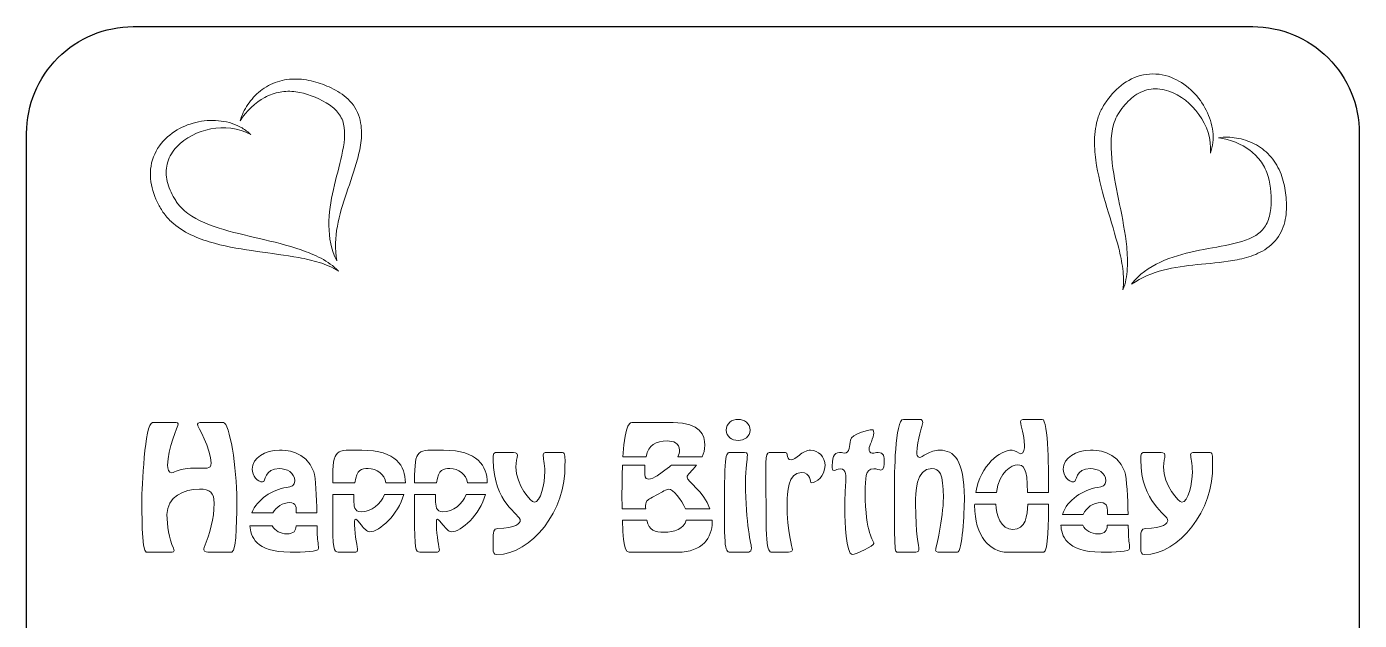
# Model space of a CAD drawing. Header units: millimetres. Extents: x 6889 to 10209, y 7111 to 8493.
# Drawn here: x 9959.4 to 10209.4, y 8118.8 to 8230.1 of the extents above; entities that cross this region are included whole.
import ezdxf

# ---------------------------------------------------------------- set-up
doc = ezdxf.new("R2010")
doc.units = ezdxf.units.MM
doc.layers.add('Layer 1', color=7, linetype='Continuous')

msp = doc.modelspace()

# ---------------------------------------------------------------- linework, layer by layer
at = {"color": 3}
msp.add_lwpolyline([(9979.38, 8230.11), (10189.38, 8230.11, -0.414214), (10209.38, 8210.11), (10209.38, 8000.11, -0.414214), (10189.38, 7980.11), (9979.38, 7980.11, -0.414214), (9959.38, 8000.11), (9959.38, 8210.11, -0.414214)], format="xyb", close=True, dxfattribs=at)
at = {"layer": 'Layer 1', "lineweight": 0}
for points, knots in [([(10016.08, 8192.83), (10016.07, 8195.13), (10016.45, 8197.41), (10016.94, 8199.6), (10017.42, 8201.8), (10018.05, 8203.93), (10018.5, 8206.01), (10018.96, 8208.07), (10019.25, 8210.14), (10018.85, 8211.84), (10018.65, 8212.69), (10018.27, 8213.43), (10017.71, 8214.1), (10017.43, 8214.43), (10017.11, 8214.74), (10016.74, 8215.03), (10016.37, 8215.32), (10015.98, 8215.59), (10015.55, 8215.83), (10013.77, 8216.85), (10011.84, 8217.64), (10009.87, 8217.9), (10008.89, 8218.04), (10007.89, 8218.02), (10006.91, 8217.85), (10005.93, 8217.68), (10004.97, 8217.34), (10004.06, 8216.85), (10002.24, 8215.86), (10000.64, 8214.3), (9999.41, 8212.45), (9999.73, 8213.53), (10000.24, 8214.55), (10000.88, 8215.5), (10001.51, 8216.46), (10002.32, 8217.32), (10003.24, 8218.07), (10003.7, 8218.45), (10004.21, 8218.77), (10004.74, 8219.06), (10005.27, 8219.35), (10005.83, 8219.59), (10006.42, 8219.78), (10007.58, 8220.16), (10008.82, 8220.32), (10010.04, 8220.29), (10011.26, 8220.26), (10012.47, 8220.06), (10013.62, 8219.72), (10014.77, 8219.39), (10015.87, 8218.96), (10016.94, 8218.42), (10018.04, 8217.87), (10019.13, 8217.15), (10020.03, 8216.15), (10020.95, 8215.17), (10021.61, 8213.89), (10021.93, 8212.58), (10022.25, 8211.28), (10022.25, 8209.98), (10022.13, 8208.77), (10022.01, 8207.55), (10021.74, 8206.4), (10021.46, 8205.29), (10020.85, 8203.07), (10020.09, 8200.99), (10019.39, 8198.92), (10018.69, 8196.85), (10018.05, 8194.8), (10017.67, 8192.69), (10017.27, 8190.59), (10017.21, 8188.42), (10017.57, 8186.2), (10016.51, 8188.19), (10016.1, 8190.53), (10016.08, 8192.83)], [0, 0, 0, 0, 1, 1, 1, 2, 2, 2, 3, 3, 3, 4, 4, 4, 5, 5, 5, 6, 6, 6, 7, 7, 7, 8, 8, 8, 9, 9, 9, 10, 10, 10, 11, 11, 11, 12, 12, 12, 13, 13, 13, 14, 14, 14, 15, 15, 15, 16, 16, 16, 17, 17, 17, 18, 18, 18, 19, 19, 19, 20, 20, 20, 21, 21, 21, 22, 22, 22, 23, 23, 23, 24, 24, 24, 25, 25, 25, 25]), ([(10165, 8184.71), (10164.83, 8186.01), (10164.57, 8187.29), (10164.24, 8188.56), (10163.6, 8191.1), (10162.8, 8193.62), (10162.04, 8196.18), (10161.29, 8198.74), (10160.55, 8201.34), (10160.1, 8204.07), (10159.86, 8205.43), (10159.72, 8206.83), (10159.7, 8208.26), (10159.68, 8209.69), (10159.83, 8211.17), (10160.25, 8212.64), (10160.45, 8213.38), (10160.74, 8214.1), (10161.11, 8214.79), (10161.2, 8214.96), (10161.3, 8215.13), (10161.4, 8215.3), (10161.4, 8215.3), (10161.55, 8215.55), (10161.55, 8215.55), (10161.55, 8215.55), (10161.71, 8215.78), (10161.71, 8215.78), (10161.91, 8216.08), (10162.12, 8216.38), (10162.34, 8216.67), (10163.23, 8217.83), (10164.32, 8218.91), (10165.62, 8219.75), (10166.93, 8220.57), (10168.47, 8221.13), (10170.05, 8221.23), (10171.62, 8221.33), (10173.18, 8221.01), (10174.55, 8220.4), (10175.93, 8219.8), (10177.14, 8218.92), (10178.16, 8217.91), (10179.19, 8216.89), (10180.03, 8215.71), (10180.67, 8214.45), (10181.3, 8213.18), (10181.74, 8211.83), (10181.89, 8210.44), (10181.97, 8209.75), (10181.97, 8209.05), (10181.9, 8208.37), (10181.82, 8207.69), (10181.68, 8207.02), (10181.44, 8206.39), (10181.67, 8209.07), (10180.77, 8211.61), (10179.3, 8213.63), (10177.85, 8215.66), (10175.83, 8217.29), (10173.62, 8218.04), (10172.52, 8218.41), (10171.39, 8218.54), (10170.31, 8218.4), (10169.23, 8218.25), (10168.21, 8217.84), (10167.29, 8217.2), (10166.37, 8216.58), (10165.57, 8215.72), (10164.85, 8214.77), (10164.68, 8214.53), (10164.5, 8214.29), (10164.34, 8214.03), (10164.34, 8214.03), (10164.21, 8213.84), (10164.21, 8213.84), (10164.21, 8213.84), (10164.11, 8213.67), (10164.11, 8213.67), (10164.04, 8213.55), (10163.97, 8213.43), (10163.91, 8213.31), (10163.66, 8212.82), (10163.45, 8212.3), (10163.29, 8211.76), (10162.65, 8209.57), (10162.74, 8207.02), (10163.04, 8204.49), (10163.36, 8201.95), (10163.89, 8199.37), (10164.42, 8196.77), (10164.93, 8194.16), (10165.47, 8191.52), (10165.74, 8188.82), (10165.86, 8187.46), (10165.94, 8186.1), (10165.86, 8184.74), (10165.77, 8183.38), (10165.55, 8182.01), (10165.03, 8180.76), (10165.22, 8182.09), (10165.16, 8183.41), (10165, 8184.71)], [0, 0, 0, 0, 1, 1, 1, 2, 2, 2, 3, 3, 3, 4, 4, 4, 5, 5, 5, 6, 6, 6, 7, 7, 7, 8, 8, 8, 9, 9, 9, 10, 10, 10, 11, 11, 11, 12, 12, 12, 13, 13, 13, 14, 14, 14, 15, 15, 15, 16, 16, 16, 17, 17, 17, 18, 18, 18, 19, 19, 19, 20, 20, 20, 21, 21, 21, 22, 22, 22, 23, 23, 23, 24, 24, 24, 25, 25, 25, 26, 26, 26, 27, 27, 27, 28, 28, 28, 29, 29, 29, 30, 30, 30, 31, 31, 31, 32, 32, 32, 33, 33, 33, 34, 34, 34, 34]), ([(10014.28, 8185.89), (10013.02, 8186.27), (10011.75, 8186.57), (10010.46, 8186.8), (10007.88, 8187.27), (10005.26, 8187.59), (10002.62, 8187.97), (9999.97, 8188.35), (9997.3, 8188.76), (9994.63, 8189.49), (9993.3, 8189.84), (9991.97, 8190.29), (9990.66, 8190.87), (9989.34, 8191.45), (9988.06, 8192.21), (9986.9, 8193.19), (9986.32, 8193.69), (9985.78, 8194.25), (9985.31, 8194.87), (9985.19, 8195.03), (9985.07, 8195.19), (9984.96, 8195.35), (9984.96, 8195.35), (9984.8, 8195.59), (9984.8, 8195.59), (9984.8, 8195.59), (9984.66, 8195.83), (9984.66, 8195.83), (9984.46, 8196.13), (9984.29, 8196.46), (9984.11, 8196.78), (9983.42, 8198.07), (9982.9, 8199.51), (9982.68, 8201.04), (9982.47, 8202.57), (9982.61, 8204.2), (9983.17, 8205.68), (9983.74, 8207.15), (9984.67, 8208.44), (9985.8, 8209.43), (9986.92, 8210.44), (9988.23, 8211.16), (9989.57, 8211.68), (9990.93, 8212.18), (9992.34, 8212.46), (9993.76, 8212.52), (9995.17, 8212.56), (9996.59, 8212.39), (9997.91, 8211.96), (9998.57, 8211.74), (9999.21, 8211.45), (9999.8, 8211.11), (10000.39, 8210.75), (10000.94, 8210.34), (10001.41, 8209.86), (9999.07, 8211.19), (9996.38, 8211.42), (9993.93, 8210.93), (9991.48, 8210.45), (9989.16, 8209.3), (9987.56, 8207.6), (9986.77, 8206.76), (9986.17, 8205.78), (9985.85, 8204.74), (9985.54, 8203.7), (9985.48, 8202.6), (9985.69, 8201.5), (9985.87, 8200.4), (9986.31, 8199.32), (9986.88, 8198.27), (9987.03, 8198.01), (9987.17, 8197.75), (9987.34, 8197.49), (9987.34, 8197.49), (9987.46, 8197.3), (9987.46, 8197.3), (9987.46, 8197.3), (9987.57, 8197.13), (9987.57, 8197.13), (9987.65, 8197.02), (9987.73, 8196.91), (9987.82, 8196.8), (9988.15, 8196.37), (9988.54, 8195.97), (9988.97, 8195.59), (9990.7, 8194.09), (9993.05, 8193.12), (9995.47, 8192.34), (9997.92, 8191.57), (10000.48, 8190.98), (10003.07, 8190.38), (10005.65, 8189.76), (10008.28, 8189.15), (10010.85, 8188.27), (10012.13, 8187.81), (10013.4, 8187.32), (10014.61, 8186.67), (10015.81, 8186.03), (10016.96, 8185.26), (10017.87, 8184.27), (10016.74, 8184.99), (10015.52, 8185.49), (10014.28, 8185.89)], [0, 0, 0, 0, 1, 1, 1, 2, 2, 2, 3, 3, 3, 4, 4, 4, 5, 5, 5, 6, 6, 6, 7, 7, 7, 8, 8, 8, 9, 9, 9, 10, 10, 10, 11, 11, 11, 12, 12, 12, 13, 13, 13, 14, 14, 14, 15, 15, 15, 16, 16, 16, 17, 17, 17, 18, 18, 18, 19, 19, 19, 20, 20, 20, 21, 21, 21, 22, 22, 22, 23, 23, 23, 24, 24, 24, 25, 25, 25, 26, 26, 26, 27, 27, 27, 28, 28, 28, 29, 29, 29, 30, 30, 30, 31, 31, 31, 32, 32, 32, 33, 33, 33, 34, 34, 34, 34]), ([(10172.06, 8185.96), (10174.15, 8186.93), (10176.38, 8187.53), (10178.58, 8188), (10180.78, 8188.48), (10182.98, 8188.79), (10185.06, 8189.25), (10187.12, 8189.69), (10189.12, 8190.28), (10190.5, 8191.36), (10191.19, 8191.89), (10191.71, 8192.55), (10192.08, 8193.33), (10192.27, 8193.72), (10192.42, 8194.15), (10192.52, 8194.6), (10192.63, 8195.05), (10192.72, 8195.52), (10192.76, 8196.02), (10192.94, 8198.06), (10192.86, 8200.15), (10192.27, 8202.04), (10191.99, 8202.99), (10191.56, 8203.9), (10191, 8204.72), (10190.43, 8205.54), (10189.72, 8206.27), (10188.9, 8206.89), (10187.24, 8208.14), (10185.16, 8208.93), (10182.97, 8209.28), (10184.08, 8209.45), (10185.22, 8209.4), (10186.35, 8209.22), (10187.49, 8209.04), (10188.6, 8208.67), (10189.67, 8208.14), (10190.2, 8207.88), (10190.71, 8207.55), (10191.19, 8207.19), (10191.68, 8206.83), (10192.13, 8206.42), (10192.54, 8205.97), (10193.37, 8205.07), (10194.03, 8204.01), (10194.52, 8202.88), (10195, 8201.76), (10195.32, 8200.58), (10195.49, 8199.39), (10195.67, 8198.2), (10195.73, 8197.03), (10195.69, 8195.83), (10195.65, 8194.61), (10195.45, 8193.32), (10194.91, 8192.08), (10194.4, 8190.84), (10193.52, 8189.7), (10192.46, 8188.87), (10191.41, 8188.03), (10190.22, 8187.49), (10189.07, 8187.09), (10187.92, 8186.7), (10186.76, 8186.46), (10185.63, 8186.26), (10183.36, 8185.88), (10181.15, 8185.71), (10178.98, 8185.49), (10176.81, 8185.26), (10174.68, 8184.98), (10172.6, 8184.45), (10170.52, 8183.94), (10168.53, 8183.09), (10166.66, 8181.84), (10168.02, 8183.64), (10169.98, 8184.98), (10172.06, 8185.96)], [0, 0, 0, 0, 1, 1, 1, 2, 2, 2, 3, 3, 3, 4, 4, 4, 5, 5, 5, 6, 6, 6, 7, 7, 7, 8, 8, 8, 9, 9, 9, 10, 10, 10, 11, 11, 11, 12, 12, 12, 13, 13, 13, 14, 14, 14, 15, 15, 15, 16, 16, 16, 17, 17, 17, 18, 18, 18, 19, 19, 19, 20, 20, 20, 21, 21, 21, 22, 22, 22, 23, 23, 23, 24, 24, 24, 25, 25, 25, 25]), ([(9996.29, 8155.87), (9996.29, 8155.87), (9992.46, 8155.87), (9992.46, 8155.87), (9992.29, 8155.87), (9991.41, 8155.96), (9991.41, 8155.58), (9991.41, 8155.2), (9993.98, 8151.02), (9993.98, 8148.25), (9993.98, 8147.02), (9992.84, 8147.34), (9991.41, 8147.34), (9987.44, 8147.34), (9987.44, 8146.47), (9986.53, 8146.47), (9986.09, 8146.47), (9985.83, 8147.16), (9985.83, 8147.89), (9985.83, 8150.99), (9987.82, 8155.23), (9987.82, 8155.61), (9987.82, 8155.96), (9987.12, 8155.87), (9986.94, 8155.87), (9986.94, 8155.87), (9982.97, 8155.87), (9982.97, 8155.87), (9981.57, 8155.87), (9980.98, 8143.37), (9980.98, 8141.24), (9980.98, 8139.98), (9980.98, 8131.57), (9981.8, 8131.57), (9981.8, 8131.57), (9986.09, 8131.57), (9986.09, 8131.57), (9986.33, 8131.57), (9987.03, 8131.45), (9987.03, 8131.86), (9987.03, 8131.98), (9986.97, 8132.18), (9986.91, 8132.3), (9986.09, 8134.23), (9985.71, 8136.51), (9985.71, 8138.61), (9985.71, 8142), (9988.87, 8143.4), (9991.82, 8143.4), (9993.78, 8143.4), (9994.56, 8142.73), (9994.56, 8140.74), (9994.56, 8137.85), (9993.72, 8135.1), (9992.7, 8132.42), (9992.64, 8132.3), (9992.61, 8132.15), (9992.61, 8132.01), (9992.61, 8131.54), (9993.39, 8131.57), (9993.69, 8131.57), (9993.69, 8131.57), (9997.89, 8131.57), (9997.89, 8131.57), (9998.83, 8131.57), (9998.83, 8139.83), (9998.83, 8141.24), (9998.83, 8147.46), (9997.4, 8155.87), (9996.29, 8155.87)], [0, 0, 0, 0, 1, 1, 1, 2, 2, 2, 3, 3, 3, 4, 4, 4, 5, 5, 5, 6, 6, 6, 7, 7, 7, 8, 8, 8, 9, 9, 9, 10, 10, 10, 11, 11, 11, 12, 12, 12, 13, 13, 13, 14, 14, 14, 15, 15, 15, 16, 16, 16, 17, 17, 17, 18, 18, 18, 19, 19, 19, 20, 20, 20, 21, 21, 21, 22, 22, 22, 23, 23, 23, 23]), ([(10080.65, 8155.87), (10080.65, 8155.87), (10073.08, 8155.87), (10073.08, 8155.87), (10072.69, 8155.87), (10071.68, 8156.19), (10071.25, 8149.46), (10071.25, 8149.46), (10075.58, 8149.46), (10075.58, 8149.46), (10076.09, 8151.72), (10077.37, 8152.42), (10079.54, 8152.42), (10080.65, 8152.42), (10081.87, 8152.07), (10081.87, 8150.67), (10081.87, 8150.28), (10081.74, 8149.86), (10081.54, 8149.46), (10081.54, 8149.46), (10086.09, 8149.46), (10086.09, 8149.46), (10086.4, 8150.1), (10086.6, 8150.81), (10086.6, 8151.61), (10086.6, 8153.48), (10085.82, 8155.87), (10080.65, 8155.87)], [0, 0, 0, 0, 1, 1, 1, 2, 2, 2, 3, 3, 3, 4, 4, 4, 5, 5, 5, 6, 6, 6, 7, 7, 7, 8, 8, 8, 9, 9, 9, 9]), ([(10092.85, 8156.48), (10091.69, 8156.48), (10090.61, 8155.72), (10090.61, 8154.47), (10090.61, 8153.21), (10091.69, 8152.54), (10092.85, 8152.54), (10094.02, 8152.54), (10095.1, 8153.21), (10095.1, 8154.47), (10095.1, 8155.72), (10094.02, 8156.48), (10092.85, 8156.48)], [0, 0, 0, 0, 1, 1, 1, 2, 2, 2, 3, 3, 3, 4, 4, 4, 4]), ([(10130.68, 8150.7), (10129.72, 8150.7), (10128.9, 8150.35), (10128.23, 8150), (10127.58, 8149.62), (10127.12, 8149.35), (10126.88, 8149.35), (10126.39, 8149.35), (10126.39, 8149.91), (10126.39, 8150.26), (10126.39, 8152.6), (10127.5, 8155.46), (10127.5, 8155.87), (10127.5, 8156.16), (10127.29, 8156.48), (10127.03, 8156.48), (10127.03, 8156.48), (10123.85, 8156.48), (10123.85, 8156.48), (10122.24, 8156.48), (10122.18, 8145.88), (10122.18, 8143.54), (10122.18, 8130.57), (10122.18, 8131.57), (10123.03, 8131.57), (10123.03, 8131.57), (10125.92, 8131.57), (10125.92, 8131.57), (10126.21, 8131.57), (10126.77, 8131.57), (10126.77, 8132.04), (10126.77, 8132.88), (10126.13, 8134.78), (10126.13, 8140.62), (10126.13, 8142.7), (10126.18, 8147.25), (10129.16, 8147.25), (10130.59, 8147.25), (10131.35, 8146.35), (10131.35, 8141.82), (10131.35, 8137.93), (10129.89, 8132.15), (10129.89, 8131.95), (10129.89, 8131.48), (10130.68, 8131.57), (10130.94, 8131.57), (10130.94, 8131.57), (10133.98, 8131.57), (10133.98, 8131.57), (10134.88, 8131.57), (10135.29, 8138.96), (10135.29, 8141.76), (10135.29, 8148.8), (10133.34, 8150.7), (10130.68, 8150.7)], [0, 0, 0, 0, 1, 1, 1, 2, 2, 2, 3, 3, 3, 4, 4, 4, 5, 5, 5, 6, 6, 6, 7, 7, 7, 8, 8, 8, 9, 9, 9, 10, 10, 10, 11, 11, 11, 12, 12, 12, 13, 13, 13, 14, 14, 14, 15, 15, 15, 16, 16, 16, 17, 17, 17, 18, 18, 18, 18]), ([(10149.9, 8156.48), (10149.9, 8156.48), (10146.86, 8156.48), (10146.86, 8156.48), (10146.57, 8156.48), (10145.84, 8156.48), (10145.84, 8156.07), (10145.84, 8154.97), (10146.57, 8153.91), (10146.57, 8151.55), (10146.57, 8151.08), (10146.48, 8150.03), (10145.9, 8150.03), (10145.49, 8150.03), (10144.85, 8150.7), (10144.23, 8150.7), (10141.99, 8150.7), (10138.34, 8147.93), (10137.43, 8142.79), (10137.43, 8142.79), (10141.29, 8142.79), (10141.29, 8142.79), (10141.86, 8146.67), (10144.18, 8147.93), (10145.29, 8147.93), (10146.34, 8147.93), (10147.11, 8147.59), (10147.15, 8142.79), (10147.15, 8142.79), (10151.1, 8142.79), (10151.1, 8142.79), (10151.11, 8145.95), (10151.08, 8156.48), (10149.9, 8156.48)], [0, 0, 0, 0, 1, 1, 1, 2, 2, 2, 3, 3, 3, 4, 4, 4, 5, 5, 5, 6, 6, 6, 7, 7, 7, 8, 8, 8, 9, 9, 9, 10, 10, 10, 11, 11, 11, 11]), ([(10119.11, 8150.26), (10118.73, 8150.26), (10118.38, 8150.12), (10118, 8150.12), (10117.57, 8150.12), (10117.42, 8150.47), (10117.42, 8150.99), (10117.42, 8151.34), (10118.3, 8153.12), (10118.3, 8153.91), (10118.3, 8154.47), (10118.15, 8154.53), (10117.95, 8154.53), (10117.36, 8154.53), (10114.09, 8153.71), (10113.94, 8152.6), (10113.8, 8151.58), (10113.71, 8150.15), (10112.81, 8150.15), (10112.57, 8150.15), (10112.37, 8150.26), (10112.25, 8150.26), (10111.14, 8150.26), (10110.5, 8150), (10110.5, 8147.78), (10110.5, 8147.25), (10110.47, 8146.87), (10110.85, 8146.87), (10111.17, 8146.87), (10111.46, 8147.22), (10111.99, 8147.22), (10113.3, 8147.22), (10113.04, 8145.68), (10113.04, 8144.8), (10113.04, 8144.24), (10112.86, 8142.84), (10112.86, 8139.25), (10112.86, 8137.64), (10113.16, 8131.13), (10114.26, 8131.13), (10114.94, 8131.13), (10118.32, 8132.77), (10118.32, 8133.2), (10118.32, 8133.7), (10116.69, 8134.98), (10116.69, 8142.75), (10116.69, 8145.35), (10116.69, 8147.22), (10118.3, 8147.22), (10118.82, 8147.22), (10119.41, 8146.96), (10119.64, 8146.96), (10120.25, 8146.96), (10120.25, 8148.07), (10120.25, 8148.48), (10120.25, 8149.47), (10120.22, 8150.26), (10119.11, 8150.26)], [0, 0, 0, 0, 1, 1, 1, 2, 2, 2, 3, 3, 3, 4, 4, 4, 5, 5, 5, 6, 6, 6, 7, 7, 7, 8, 8, 8, 9, 9, 9, 10, 10, 10, 11, 11, 11, 12, 12, 12, 13, 13, 13, 14, 14, 14, 15, 15, 15, 16, 16, 16, 17, 17, 17, 18, 18, 18, 19, 19, 19, 19]), ([(10013.85, 8138.93), (10013.78, 8141.86), (10013.61, 8145.59), (10013.23, 8146.64), (10011.74, 8150.73), (10007.74, 8150.7), (10006.8, 8150.7), (10004.12, 8150.7), (10001.69, 8149.3), (10001.69, 8147.14), (10001.69, 8145.88), (10002.71, 8144.74), (10003.65, 8144.74), (10004.29, 8144.74), (10003.85, 8147.25), (10006.83, 8147.25), (10008.12, 8147.25), (10009.67, 8146.47), (10009.67, 8144.97), (10009.67, 8144.01), (10008.99, 8143.87), (10008.15, 8143.72), (10005.5, 8143.27), (10002.63, 8141.53), (10001.63, 8138.93), (10001.63, 8138.93), (10005.54, 8138.93), (10005.54, 8138.93), (10006.14, 8140.06), (10007.46, 8140.86), (10008.73, 8140.86), (10009.99, 8140.86), (10009.98, 8139.87), (10009.96, 8138.93), (10009.96, 8138.93), (10013.85, 8138.93), (10013.85, 8138.93)], [0, 0, 0, 0, 1, 1, 1, 2, 2, 2, 3, 3, 3, 4, 4, 4, 5, 5, 5, 6, 6, 6, 7, 7, 7, 8, 8, 8, 9, 9, 9, 10, 10, 10, 11, 11, 11, 12, 12, 12, 12]), ([(10022.25, 8150.7), (10017.29, 8150.7), (10016.82, 8151.14), (10016.82, 8144.92), (10016.82, 8144.92), (10016.82, 8144.59), (10016.82, 8144.59), (10016.82, 8144.59), (10020.95, 8144.59), (10020.95, 8144.59), (10021.32, 8147.19), (10022.25, 8147.25), (10023.42, 8147.25), (10025.08, 8147.25), (10026.5, 8146.19), (10026.76, 8144.59), (10026.76, 8144.59), (10030.43, 8144.59), (10030.43, 8144.59), (10030.41, 8147.67), (10028.76, 8150.7), (10022.25, 8150.7)], [0, 0, 0, 0, 1, 1, 1, 2, 2, 2, 3, 3, 3, 4, 4, 4, 5, 5, 5, 6, 6, 6, 7, 7, 7, 7]), ([(10037.59, 8150.7), (10032.62, 8150.7), (10032.16, 8151.14), (10032.16, 8144.92), (10032.16, 8144.92), (10032.16, 8144.59), (10032.16, 8144.59), (10032.16, 8144.59), (10036.28, 8144.59), (10036.28, 8144.59), (10036.66, 8147.19), (10037.58, 8147.25), (10038.76, 8147.25), (10040.42, 8147.25), (10041.83, 8146.19), (10042.1, 8144.59), (10042.1, 8144.59), (10045.77, 8144.59), (10045.77, 8144.59), (10045.75, 8147.67), (10044.09, 8150.7), (10037.59, 8150.7)], [0, 0, 0, 0, 1, 1, 1, 2, 2, 2, 3, 3, 3, 4, 4, 4, 5, 5, 5, 6, 6, 6, 7, 7, 7, 7]), ([(10059.91, 8150.26), (10059.91, 8150.26), (10057.31, 8150.26), (10057.31, 8150.26), (10056.99, 8150.26), (10056.26, 8150.35), (10056.26, 8149.82), (10056.26, 8149.35), (10056.58, 8148.13), (10056.58, 8146.67), (10056.58, 8144.42), (10055.79, 8140.92), (10054.62, 8140.92), (10054.04, 8140.92), (10051.17, 8144.13), (10051.17, 8147.55), (10051.17, 8148.42), (10051.44, 8149.33), (10051.44, 8149.74), (10051.44, 8150.35), (10050.79, 8150.26), (10050.41, 8150.26), (10050.41, 8150.26), (10048.02, 8150.26), (10048.02, 8150.26), (10046.88, 8150.26), (10046.91, 8150.2), (10046.91, 8148.89), (10046.91, 8140.77), (10051.99, 8138.7), (10051.99, 8137.47), (10051.99, 8137.09), (10051.12, 8136.01), (10047.76, 8136.01), (10046.97, 8136.01), (10046.91, 8135.16), (10046.91, 8134.81), (10046.91, 8134.81), (10046.91, 8132.24), (10046.91, 8132.24), (10046.91, 8131.57), (10046.94, 8131.13), (10047.61, 8131.13), (10054.04, 8131.13), (10060.64, 8139.43), (10060.37, 8147.98), (10060.37, 8149.24), (10060.46, 8150.17), (10059.91, 8150.26)], [0, 0, 0, 0, 1, 1, 1, 2, 2, 2, 3, 3, 3, 4, 4, 4, 5, 5, 5, 6, 6, 6, 7, 7, 7, 8, 8, 8, 9, 9, 9, 10, 10, 10, 11, 11, 11, 12, 12, 12, 13, 13, 13, 14, 14, 14, 15, 15, 15, 16, 16, 16, 16]), ([(10094.23, 8144.48), (10094.23, 8147.66), (10094.58, 8148.74), (10094.58, 8149.82), (10094.58, 8150.17), (10094.55, 8150.26), (10093.32, 8150.26), (10093.32, 8150.26), (10091.71, 8150.26), (10091.71, 8150.26), (10090.75, 8150.26), (10090.28, 8151.23), (10090.28, 8141.24), (10090.28, 8130.96), (10090.4, 8131.57), (10091.83, 8131.57), (10091.83, 8131.57), (10093.82, 8131.57), (10093.82, 8131.57), (10094.49, 8131.57), (10095.37, 8131.39), (10095.37, 8132.33), (10095.37, 8132.59), (10094.23, 8137.12), (10094.23, 8144.48)], [0, 0, 0, 0, 1, 1, 1, 2, 2, 2, 3, 3, 3, 4, 4, 4, 5, 5, 5, 6, 6, 6, 7, 7, 7, 8, 8, 8, 8]), ([(10106.44, 8150.7), (10105.65, 8150.7), (10104.95, 8150.23), (10104.34, 8149.79), (10103.72, 8149.33), (10103.22, 8148.86), (10102.79, 8148.86), (10102.2, 8148.86), (10102.14, 8149.42), (10102.08, 8149.85), (10102.06, 8150.41), (10101.53, 8150.26), (10101.09, 8150.26), (10101.09, 8150.26), (10098.67, 8150.26), (10098.67, 8150.26), (10097.85, 8150.23), (10098.08, 8148.42), (10098.08, 8140.33), (10098.08, 8130.66), (10098.61, 8131.57), (10099.69, 8131.57), (10099.69, 8131.57), (10102.03, 8131.57), (10102.03, 8131.57), (10102.35, 8131.57), (10102.99, 8131.57), (10103.02, 8132.04), (10103.02, 8132.56), (10102.03, 8135.01), (10102.03, 8140.83), (10102.03, 8142.58), (10102.2, 8146.52), (10104.66, 8146.52), (10106.67, 8146.52), (10106.26, 8144.57), (10106.61, 8144.57), (10107.49, 8144.57), (10109.15, 8145.79), (10109.15, 8147.84), (10109.15, 8149.42), (10107.93, 8150.7), (10106.44, 8150.7)], [0, 0, 0, 0, 1, 1, 1, 2, 2, 2, 3, 3, 3, 4, 4, 4, 5, 5, 5, 6, 6, 6, 7, 7, 7, 8, 8, 8, 9, 9, 9, 10, 10, 10, 11, 11, 11, 12, 12, 12, 13, 13, 13, 14, 14, 14, 14]), ([(10166.01, 8138.66), (10165.94, 8141.62), (10165.77, 8145.55), (10165.38, 8146.64), (10163.89, 8150.73), (10159.89, 8150.7), (10158.95, 8150.7), (10156.27, 8150.7), (10153.84, 8149.3), (10153.84, 8147.14), (10153.84, 8145.88), (10154.87, 8144.74), (10155.8, 8144.74), (10156.44, 8144.74), (10156, 8147.25), (10158.98, 8147.25), (10160.27, 8147.25), (10161.82, 8146.47), (10161.82, 8144.97), (10161.82, 8144.01), (10161.15, 8143.87), (10160.3, 8143.72), (10157.57, 8143.26), (10154.59, 8141.41), (10153.68, 8138.66), (10153.68, 8138.66), (10157.56, 8138.66), (10157.56, 8138.66), (10158.09, 8139.93), (10159.52, 8140.86), (10160.88, 8140.86), (10162.26, 8140.86), (10162.12, 8139.67), (10162.11, 8138.66), (10162.11, 8138.66), (10166.01, 8138.66), (10166.01, 8138.66)], [0, 0, 0, 0, 1, 1, 1, 2, 2, 2, 3, 3, 3, 4, 4, 4, 5, 5, 5, 6, 6, 6, 7, 7, 7, 8, 8, 8, 9, 9, 9, 10, 10, 10, 11, 11, 11, 12, 12, 12, 12]), ([(10181.86, 8147.98), (10181.86, 8149.24), (10181.94, 8150.17), (10181.39, 8150.26), (10181.39, 8150.26), (10178.79, 8150.26), (10178.79, 8150.26), (10178.47, 8150.26), (10177.74, 8150.35), (10177.74, 8149.82), (10177.74, 8149.35), (10178.06, 8148.13), (10178.06, 8146.67), (10178.06, 8144.42), (10177.27, 8140.92), (10176.1, 8140.92), (10175.52, 8140.92), (10172.65, 8144.13), (10172.65, 8147.55), (10172.65, 8148.42), (10172.92, 8149.33), (10172.92, 8149.74), (10172.92, 8150.35), (10172.27, 8150.26), (10171.9, 8150.26), (10171.9, 8150.26), (10169.5, 8150.26), (10169.5, 8150.26), (10168.36, 8150.26), (10168.39, 8150.2), (10168.39, 8148.89), (10168.39, 8140.77), (10173.47, 8138.7), (10173.47, 8137.47), (10173.47, 8137.09), (10172.6, 8136.01), (10169.24, 8136.01), (10168.45, 8136.01), (10168.39, 8135.16), (10168.39, 8134.81), (10168.39, 8134.81), (10168.39, 8132.24), (10168.39, 8132.24), (10168.39, 8131.57), (10168.42, 8131.13), (10169.09, 8131.13), (10175.52, 8131.13), (10182.12, 8139.43), (10181.86, 8147.98)], [0, 0, 0, 0, 1, 1, 1, 2, 2, 2, 3, 3, 3, 4, 4, 4, 5, 5, 5, 6, 6, 6, 7, 7, 7, 8, 8, 8, 9, 9, 9, 10, 10, 10, 11, 11, 11, 12, 12, 12, 13, 13, 13, 14, 14, 14, 15, 15, 15, 16, 16, 16, 16]), ([(10083.27, 8145.62), (10083.27, 8146.09), (10084.18, 8146.82), (10085.04, 8147.87), (10085.04, 8147.87), (10080.32, 8147.87), (10080.32, 8147.87), (10080.14, 8147.7), (10079.96, 8147.55), (10079.8, 8147.43), (10079.8, 8147.43), (10077.67, 8145.91), (10077.67, 8145.91), (10077.2, 8145.59), (10076.44, 8145.27), (10076.09, 8145.27), (10075.27, 8145.27), (10075.33, 8146.03), (10075.33, 8146.61), (10075.33, 8147.06), (10075.34, 8147.48), (10075.37, 8147.87), (10075.37, 8147.87), (10071.17, 8147.87), (10071.17, 8147.87), (10071.11, 8146.25), (10071.06, 8144.31), (10071.06, 8141.97), (10071.06, 8141.14), (10071.07, 8140.37), (10071.08, 8139.67), (10071.08, 8139.67), (10075.51, 8139.67), (10075.51, 8139.67), (10075.51, 8139.87), (10075.5, 8140.08), (10075.5, 8140.3), (10075.5, 8141.27), (10075.97, 8141.44), (10076.76, 8141.88), (10076.76, 8141.88), (10078.66, 8142.9), (10078.66, 8142.9), (10078.98, 8143.08), (10079.51, 8143.4), (10079.88, 8143.4), (10080.52, 8143.4), (10082.32, 8141.49), (10082.99, 8139.67), (10082.99, 8139.67), (10087.57, 8139.67), (10087.57, 8139.67), (10086.43, 8143.04), (10083.27, 8144.78), (10083.27, 8145.62)], [0, 0, 0, 0, 1, 1, 1, 2, 2, 2, 3, 3, 3, 4, 4, 4, 5, 5, 5, 6, 6, 6, 7, 7, 7, 8, 8, 8, 9, 9, 9, 10, 10, 10, 11, 11, 11, 12, 12, 12, 13, 13, 13, 14, 14, 14, 15, 15, 15, 16, 16, 16, 17, 17, 17, 18, 18, 18, 18]), ([(10026.49, 8142.37), (10025.8, 8140.6), (10024.1, 8139.13), (10022.11, 8139.13), (10020.79, 8139.13), (10020.77, 8140.3), (10020.77, 8141.33), (10020.77, 8141.7), (10020.77, 8142.04), (10020.78, 8142.37), (10020.78, 8142.37), (10016.82, 8142.37), (10016.82, 8142.37), (10016.82, 8142.37), (10016.82, 8136.33), (10016.82, 8136.33), (10016.82, 8131.31), (10017.23, 8131.57), (10018.14, 8131.57), (10018.14, 8131.57), (10020.53, 8131.57), (10020.53, 8131.57), (10020.85, 8131.57), (10021.47, 8131.51), (10021.47, 8131.98), (10021.47, 8132.3), (10020.91, 8134.64), (10020.91, 8136.68), (10020.91, 8137.2), (10020.82, 8137.73), (10021.12, 8137.73), (10021.32, 8137.73), (10021.7, 8137.18), (10022.17, 8136.65), (10022.64, 8136.1), (10023.19, 8135.39), (10023.72, 8135.39), (10025.6, 8135.39), (10029.06, 8138.63), (10030.12, 8142.37), (10030.12, 8142.37), (10026.49, 8142.37), (10026.49, 8142.37)], [0, 0, 0, 0, 1, 1, 1, 2, 2, 2, 3, 3, 3, 4, 4, 4, 5, 5, 5, 6, 6, 6, 7, 7, 7, 8, 8, 8, 9, 9, 9, 10, 10, 10, 11, 11, 11, 12, 12, 12, 13, 13, 13, 14, 14, 14, 14]), ([(10041.82, 8142.37), (10041.14, 8140.6), (10039.44, 8139.13), (10037.44, 8139.13), (10036.13, 8139.13), (10036.1, 8140.3), (10036.1, 8141.33), (10036.1, 8141.7), (10036.1, 8142.04), (10036.11, 8142.37), (10036.11, 8142.37), (10032.16, 8142.37), (10032.16, 8142.37), (10032.16, 8142.37), (10032.16, 8136.33), (10032.16, 8136.33), (10032.16, 8131.31), (10032.57, 8131.57), (10033.47, 8131.57), (10033.47, 8131.57), (10035.87, 8131.57), (10035.87, 8131.57), (10036.19, 8131.57), (10036.8, 8131.51), (10036.8, 8131.98), (10036.8, 8132.3), (10036.25, 8134.64), (10036.25, 8136.68), (10036.25, 8137.2), (10036.16, 8137.73), (10036.45, 8137.73), (10036.66, 8137.73), (10037.03, 8137.18), (10037.5, 8136.65), (10037.97, 8136.1), (10038.52, 8135.39), (10039.05, 8135.39), (10040.94, 8135.39), (10044.4, 8138.63), (10045.45, 8142.37), (10045.45, 8142.37), (10041.82, 8142.37), (10041.82, 8142.37)], [0, 0, 0, 0, 1, 1, 1, 2, 2, 2, 3, 3, 3, 4, 4, 4, 5, 5, 5, 6, 6, 6, 7, 7, 7, 8, 8, 8, 9, 9, 9, 10, 10, 10, 11, 11, 11, 12, 12, 12, 13, 13, 13, 14, 14, 14, 14]), ([(10147.17, 8140.57), (10147.14, 8138.41), (10146.79, 8135.83), (10144.41, 8135.83), (10142.09, 8135.83), (10141.27, 8138.57), (10141.18, 8140.57), (10141.18, 8140.57), (10137.23, 8140.57), (10137.23, 8140.57), (10137.22, 8140.5), (10137.22, 8140.43), (10137.22, 8140.36), (10137.22, 8134.46), (10140.09, 8131.57), (10143.36, 8131.57), (10143.36, 8131.57), (10150.19, 8131.57), (10150.19, 8131.57), (10151, 8131.57), (10151.09, 8137.67), (10151.1, 8140.57), (10151.1, 8140.57), (10147.17, 8140.57), (10147.17, 8140.57)], [0, 0, 0, 0, 1, 1, 1, 2, 2, 2, 3, 3, 3, 4, 4, 4, 5, 5, 5, 6, 6, 6, 7, 7, 7, 8, 8, 8, 8]), ([(10087.97, 8137.55), (10087.97, 8137.55), (10083.13, 8137.55), (10083.13, 8137.55), (10082.66, 8135.92), (10080.83, 8135.31), (10079.01, 8135.31), (10077.24, 8135.31), (10076.17, 8135.61), (10075.74, 8137.55), (10075.74, 8137.55), (10071.13, 8137.55), (10071.13, 8137.55), (10071.34, 8131.17), (10072.06, 8131.57), (10072.67, 8131.57), (10072.67, 8131.57), (10081.46, 8131.57), (10081.46, 8131.57), (10086.25, 8131.57), (10087.98, 8134.34), (10087.98, 8137.2), (10087.98, 8137.32), (10087.97, 8137.44), (10087.97, 8137.55)], [0, 0, 0, 0, 1, 1, 1, 2, 2, 2, 3, 3, 3, 4, 4, 4, 5, 5, 5, 6, 6, 6, 7, 7, 7, 8, 8, 8, 8]), ([(10013.9, 8135.28), (10013.9, 8135.46), (10013.9, 8135.9), (10013.89, 8136.5), (10013.89, 8136.5), (10009.94, 8136.5), (10009.94, 8136.5), (10009.86, 8135.56), (10009.54, 8135.01), (10008.18, 8135.01), (10007.02, 8135.01), (10005.94, 8135.55), (10005.46, 8136.5), (10005.46, 8136.5), (10001.26, 8136.5), (10001.26, 8136.5), (10001.37, 8134.64), (10002.31, 8131.57), (10008.79, 8131.57), (10011.39, 8131.57), (10014.13, 8131.63), (10014.13, 8132.24), (10014.13, 8133.23), (10013.9, 8133.99), (10013.9, 8135.28)], [0, 0, 0, 0, 1, 1, 1, 2, 2, 2, 3, 3, 3, 4, 4, 4, 5, 5, 5, 6, 6, 6, 7, 7, 7, 8, 8, 8, 8]), ([(10166.05, 8135.28), (10166.05, 8135.48), (10166.05, 8135.98), (10166.04, 8136.65), (10166.04, 8136.65), (10162.1, 8136.65), (10162.1, 8136.65), (10162.04, 8135.62), (10161.76, 8135.01), (10160.33, 8135.01), (10159.11, 8135.01), (10157.97, 8135.61), (10157.53, 8136.65), (10157.53, 8136.65), (10153.41, 8136.65), (10153.41, 8136.65), (10153.47, 8134.82), (10154.27, 8131.57), (10160.94, 8131.57), (10163.54, 8131.57), (10166.29, 8131.63), (10166.29, 8132.24), (10166.29, 8133.23), (10166.05, 8133.99), (10166.05, 8135.28)], [0, 0, 0, 0, 1, 1, 1, 2, 2, 2, 3, 3, 3, 4, 4, 4, 5, 5, 5, 6, 6, 6, 7, 7, 7, 8, 8, 8, 8])]:
    msp.add_open_spline(points, degree=3, knots=knots, dxfattribs=at)

doc.saveas('drawing.dxf')
